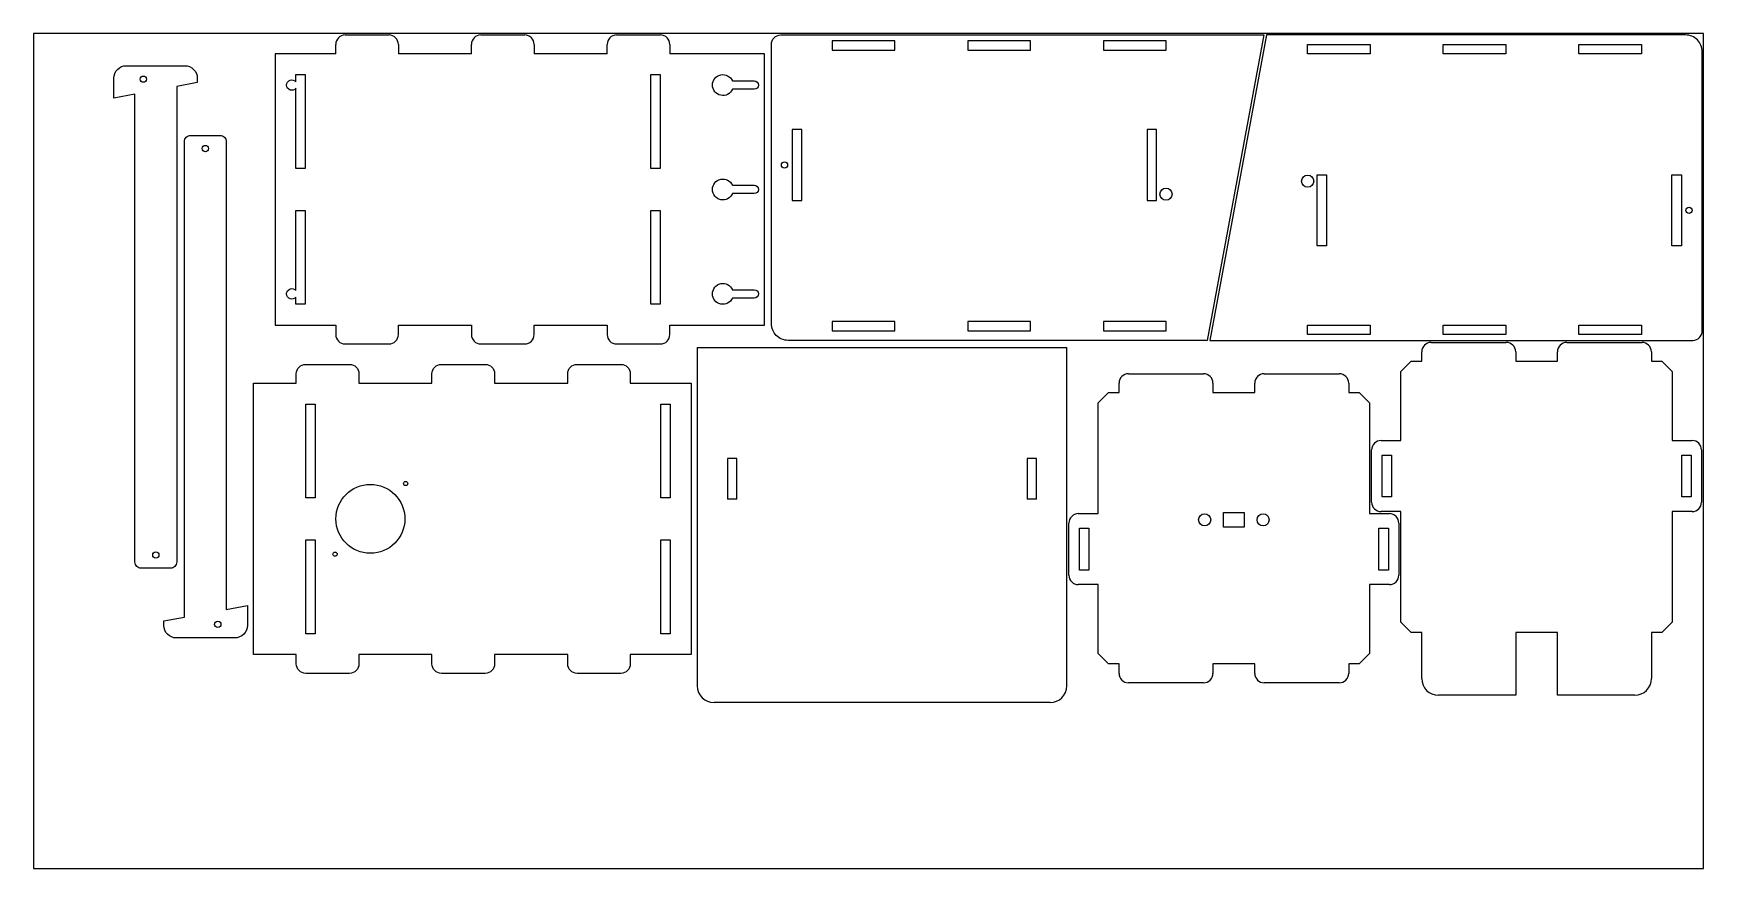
# Model space of a CAD drawing. Header units: millimetres. Extents: x -188 to 612, y -202 to 198.
import ezdxf

# ---------------------------------------------------------------- set-up
doc = ezdxf.new("R2010")
doc.units = ezdxf.units.MM
doc.layers.get('0').update_dxf_attribs({"linetype": 'CONTINUOUS'})

msp = doc.modelspace()

# ---------------------------------------------------------------- linework, layer by layer
for p, q in [((-43.17, 188.25), (-43.17, 192.75)), ((-38.67, 197.25), (-17.67, 197.25)), ((-13.17, 192.75), (-13.17, 188.25)), ((21.83, 188.25), (21.83, 192.75)), ((26.33, 197.25), (47.33, 197.25)), ((51.83, 192.75), (51.83, 188.25)), ((86.83, 188.25), (86.83, 192.75)), ((91.33, 197.25), (112.33, 197.25)), ((116.83, 192.75), (116.83, 188.25)), ((-72.25, 188.25), (-72.25, 58.25)), ((-43.17, 188.25), (-72.25, 188.25)), ((21.83, 188.25), (-13.17, 188.25)), ((86.83, 188.25), (51.83, 188.25)), ((162.25, 188.25), (116.83, 188.25)), ((162.25, 58.25), (162.25, 188.25)), ((-72.25, 58.25), (-43.17, 58.25)), ((-43.17, 58.25), (-43.17, 53.75)), ((-13.17, 58.25), (21.83, 58.25)), ((-13.17, 53.75), (-13.17, 58.25)), ((21.83, 58.25), (21.83, 53.75)), ((51.83, 58.25), (86.83, 58.25)), ((51.83, 53.75), (51.83, 58.25)), ((86.83, 58.25), (86.83, 53.75)), ((116.83, 58.25), (162.25, 58.25)), ((116.83, 53.75), (116.83, 58.25)), ((-38.67, 49.25), (-17.67, 49.25)), ((26.33, 49.25), (47.33, 49.25)), ((91.33, 49.25), (112.33, 49.25)), ((481.5, 50), (517.5, 50)), ((546.5, 50), (582.5, 50)), ((130, 47.51), (307, 47.51)), ((130, 47.51), (130, 47.5)), ((130, 47.5), (130, -114.49)), ((307, 47.5), (307, 47.51)), ((307, -114.49), (307, 47.5)), ((472, 41), (467, 36)), ((472, 41), (477, 41)), ((477, 41), (477, 45.5)), ((522, 45.5), (522, 41)), ((522, 41), (532, 41)), ((532, 41), (542, 41)), ((542, 41), (542, 45.5)), ((587, 45.5), (587, 41)), ((587, 41), (592, 41)), ((597, 36), (592, 41)), ((336.5, 35), (372.5, 35)), ((401.5, 35), (437.5, 35)), ((467, 3), (467, 36)), ((597, 36), (597, 3)), ((327, 26), (322, 21)), ((327, 26), (332, 26)), ((332, 26), (332, 30.5)), ((377, 30.5), (377, 26)), ((377, 26), (387, 26)), ((387, 26), (397, 26)), ((397, 26), (397, 30.5)), ((442, 30.5), (442, 26)), ((442, 26), (447, 26)), ((452, 21), (447, 26)), ((322, -32), (322, 21)), ((452, 21), (452, -32)), ((457.5, 3), (467, 3)), ((597, 3), (606.5, 3)), ((149, -5.63), (144.5, -5.63)), ((144.5, -5.63), (144.5, -25.13)), ((149, -25.13), (149, -5.63)), ((292.5, -5.63), (288, -5.63)), ((288, -5.63), (288, -25.13)), ((292.5, -25.13), (292.5, -5.63)), ((453, -26.5), (453, -1.5)), ((611, -1.5), (611, -26.5)), ((149, -25.13), (144.5, -25.13)), ((292.5, -25.13), (288, -25.13)), ((312.5, -32), (322, -32)), ((452, -32), (461.5, -32)), ((467, -31), (457.5, -31)), ((467, -84), (467, -31)), ((597, -31), (597, -84)), ((606.5, -31), (597, -31)), ((308, -61.5), (308, -36.5)), ((466, -36.5), (466, -61.5)), ((322, -66), (312.5, -66)), ((322, -99), (322, -66)), ((452, -66), (452, -99)), ((461.5, -66), (452, -66)), ((467, -84), (472, -89)), ((592, -89), (597, -84)), ((477, -89), (472, -89)), ((477, -111), (477, -89)), ((522, -89), (522, -119)), ((532, -89), (522, -89)), ((542, -89), (532, -89)), ((542, -119), (542, -89)), ((587, -89), (587, -111)), ((592, -89), (587, -89)), ((322, -99), (327, -104)), ((332, -104), (327, -104)), ((332, -108.5), (332, -104)), ((377, -104), (377, -108.5)), ((387, -104), (377, -104)), ((397, -104), (387, -104)), ((397, -108.5), (397, -104)), ((442, -104), (442, -108.5)), ((447, -104), (442, -104)), ((447, -104), (452, -99)), ((372.5, -113), (336.5, -113)), ((437.5, -113), (401.5, -113)), ((522, -119), (485, -119)), ((579, -119), (542, -119)), ((299, -122.5), (138, -122.5))]:
    msp.add_line(p, q)
for points in [[(612, 198), (-188, 198), (-188, -202), (612, -202)], [(224.58, 190), (224.58, 194.5), (194.58, 194.5), (194.58, 190)], [(289.58, 190), (289.58, 194.5), (259.58, 194.5), (259.58, 190)], [(354.58, 190), (354.58, 194.5), (324.58, 194.5), (324.58, 190)], [(422.27, 192.74), (452.27, 192.74), (452.27, 188.24), (422.27, 188.24)], [(517.27, 192.74), (517.27, 188.24), (487.27, 188.24), (487.27, 192.74)], [(582.27, 192.74), (582.27, 188.24), (552.27, 188.24), (552.27, 192.74)], [(107.75, 178.25), (112.25, 178.25), (112.25, 133.25), (107.75, 133.25)], [(180, 152), (175.5, 152), (175.5, 118), (180, 118)], [(350, 152), (345.5, 152), (345.5, 118), (350, 118)], [(431.35, 96.24), (426.85, 96.24), (426.85, 130.24), (431.35, 130.24)], [(601.35, 96.24), (596.85, 96.24), (596.85, 130.24), (601.35, 130.24)], [(107.75, 113.25), (112.25, 113.25), (112.25, 68.25), (107.75, 68.25)], [(194.58, 60), (194.58, 55.5), (224.58, 55.5), (224.58, 60)], [(259.58, 60), (259.58, 55.5), (289.58, 55.5), (289.58, 60)], [(324.58, 55.5), (354.58, 55.5), (354.58, 60), (324.58, 60)], [(422.27, 53.74), (422.27, 58.24), (452.27, 58.24), (452.27, 53.74)], [(487.27, 53.74), (487.27, 58.24), (517.27, 58.24), (517.27, 53.74)], [(552.27, 53.74), (552.27, 58.24), (582.27, 58.24), (582.27, 53.74)], [(-53, -24.5), (-57.5, -24.5), (-57.5, 20.5), (-53, 20.5)], [(117, -24.5), (112.5, -24.5), (112.5, 20.5), (117, 20.5)], [(462.5, -4), (462.5, -24), (458, -24), (458, -4)], [(601.5, -24), (601.5, -4), (606, -4), (606, -24)], [(392, -31.5), (392, -38.5), (382, -38.5), (382, -31.5)], [(317.5, -39), (317.5, -59), (313, -59), (313, -39)], [(456.5, -59), (456.5, -39), (461, -39), (461, -59)], [(-53, -89.5), (-57.5, -89.5), (-57.5, -44.5), (-53, -44.5)], [(117, -89.5), (112.5, -89.5), (112.5, -44.5), (117, -44.5)]]:
    msp.add_lwpolyline(points, close=True)
for points in [[(170, 197.24), (401.35, 197.24), (374.16, 51), (173.5, 51, -0.414214), (165.5, 59), (165.5, 192.74, -0.414214)], [(402.68, 197.24), (375.5, 51), (606.85, 51, 0.414214), (611.35, 55.5), (611.35, 189.24, 0.414214), (603.35, 197.24)], [(-115.5, 182.53, -0.414214), (-109.5, 176.53), (-109.5, 174.41), (-119.36, 172.58), (-119.36, -55.14, -0.414214), (-122.36, -58.14), (-136.36, -58.14, -0.414214), (-139.36, -55.14), (-139.36, 168.86), (-149.5, 166.97), (-149.5, 176.53, -0.414214), (-143.5, 182.53)], [(-62.25, 178.25), (-57.75, 178.25), (-57.75, 133.25), (-62.25, 133.25), (-62.25, 171.71, -2.909704), (-62.25, 174.79)], [(157.25, 175.25, -1), (157.25, 171.25), (146.83, 171.25, -4.791288), (146.83, 175.25)], [(-119.5, -91.53, -0.414214), (-125.5, -85.53), (-125.5, -83.41), (-115.63, -81.58), (-115.63, 146.14, -0.414214), (-112.63, 149.14), (-98.63, 149.14, -0.414214), (-95.63, 146.14), (-95.63, -77.86), (-85.5, -75.97), (-85.5, -85.53, -0.414214), (-91.5, -91.53)], [(157.25, 125.25, -1), (157.25, 121.25), (146.83, 121.25, -4.791288), (146.83, 125.25)], [(-62.25, 113.25), (-57.75, 113.25), (-57.75, 68.25), (-62.25, 68.25), (-62.25, 71.71, -2.909704), (-62.25, 74.79)], [(157.25, 75.25, -1), (157.25, 71.25), (146.83, 71.25, -4.791288), (146.83, 75.25)], [(-62.08, -99.5), (-82.5, -99.5), (-82.5, 30.5), (-62.08, 30.5), (-62.08, 35, -0.414214), (-57.58, 39.5), (-36.58, 39.5, -0.414214), (-32.08, 35), (-32.08, 30.5), (2.92, 30.5), (2.92, 35, -0.414214), (7.42, 39.5), (28.42, 39.5, -0.414214), (32.92, 35), (32.92, 30.5), (67.92, 30.5), (67.92, 35, -0.414214), (72.42, 39.5), (93.42, 39.5, -0.414214), (97.92, 35), (97.92, 30.5), (127, 30.5), (127, -99.5), (97.92, -99.5), (97.92, -104, -0.414214), (93.42, -108.5), (72.42, -108.5, -0.414214), (67.92, -104), (67.92, -99.5), (32.92, -99.5), (32.92, -104, -0.414214), (28.42, -108.5), (7.42, -108.5, -0.414214), (2.92, -104), (2.92, -99.5), (-32.08, -99.5), (-32.08, -104, -0.414214), (-36.58, -108.5), (-57.58, -108.5, -0.414214), (-62.08, -104)]]:
    msp.add_lwpolyline(points, format="xyb", close=True)
for centre, radius in [((-135.32, 176.07), 1.5), ((-105.63, 142.86), 1.5), ((171.78, 135), 1.5), ((422.35, 127.24), 2.9), ((354.5, 121), 2.9), ((605.06, 113.24), 1.5), ((-26.58, -34.5), 16.5), ((-9.67, -17.58), 1), ((373, -35), 2.9), ((401, -35), 2.9), ((-129.36, -51.86), 1.5), ((-43.5, -51.42), 1), ((-99.68, -85.07), 1.5)]:
    msp.add_circle(centre, radius)
for centre, radius, start, end in [((-38.67, 192.75), 4.5, 90, 180), ((-17.67, 192.75), 4.5, 0, 90), ((26.33, 192.75), 4.5, 90, 180), ((47.33, 192.75), 4.5, 0, 90), ((91.33, 192.75), 4.5, 90, 180), ((112.33, 192.75), 4.5, 0, 90), ((-38.67, 53.75), 4.5, 180, 270), ((-17.67, 53.75), 4.5, 270, 360), ((26.33, 53.75), 4.5, 180, 270), ((47.33, 53.75), 4.5, 270, 360), ((91.33, 53.75), 4.5, 180, 270), ((112.33, 53.75), 4.5, 270, 360), ((481.5, 45.5), 4.5, 90, 180), ((517.5, 45.5), 4.5, 0, 90), ((546.5, 45.5), 4.5, 90, 180), ((582.5, 45.5), 4.5, 0, 90), ((336.5, 30.5), 4.5, 90, 180), ((372.5, 30.5), 4.5, 0, 90), ((401.5, 30.5), 4.5, 90, 180), ((437.5, 30.5), 4.5, 0, 90), ((457.5, -1.5), 4.5, 90, 180), ((606.5, -1.5), 4.5, 0, 90), ((312.5, -36.5), 4.5, 90, 180), ((457.5, -26.5), 4.5, 180, 270), ((461.5, -36.5), 4.5, 0, 90), ((606.5, -26.5), 4.5, -90, 0), ((312.5, -61.5), 4.5, 180, 270), ((461.5, -61.5), 4.5, 270, 360), ((336.5, -108.5), 4.5, 180, 270), ((372.5, -108.5), 4.5, -90, 0), ((401.5, -108.5), 4.5, 180, 270), ((437.5, -108.5), 4.5, 270, 360), ((485, -111), 8, 180, 270), ((579, -111), 8, -90, 0)]:
    msp.add_arc(centre, radius, start, end)
for centre, start_param, end_param in [((138, -114.5), 3.141593, 4.712389), ((299, -114.5), 4.712389, 6.283185)]:
    msp.add_ellipse(centre, major_axis=(8, 0), ratio=0.999998, start_param=start_param, end_param=end_param)

doc.saveas('drawing.dxf')
